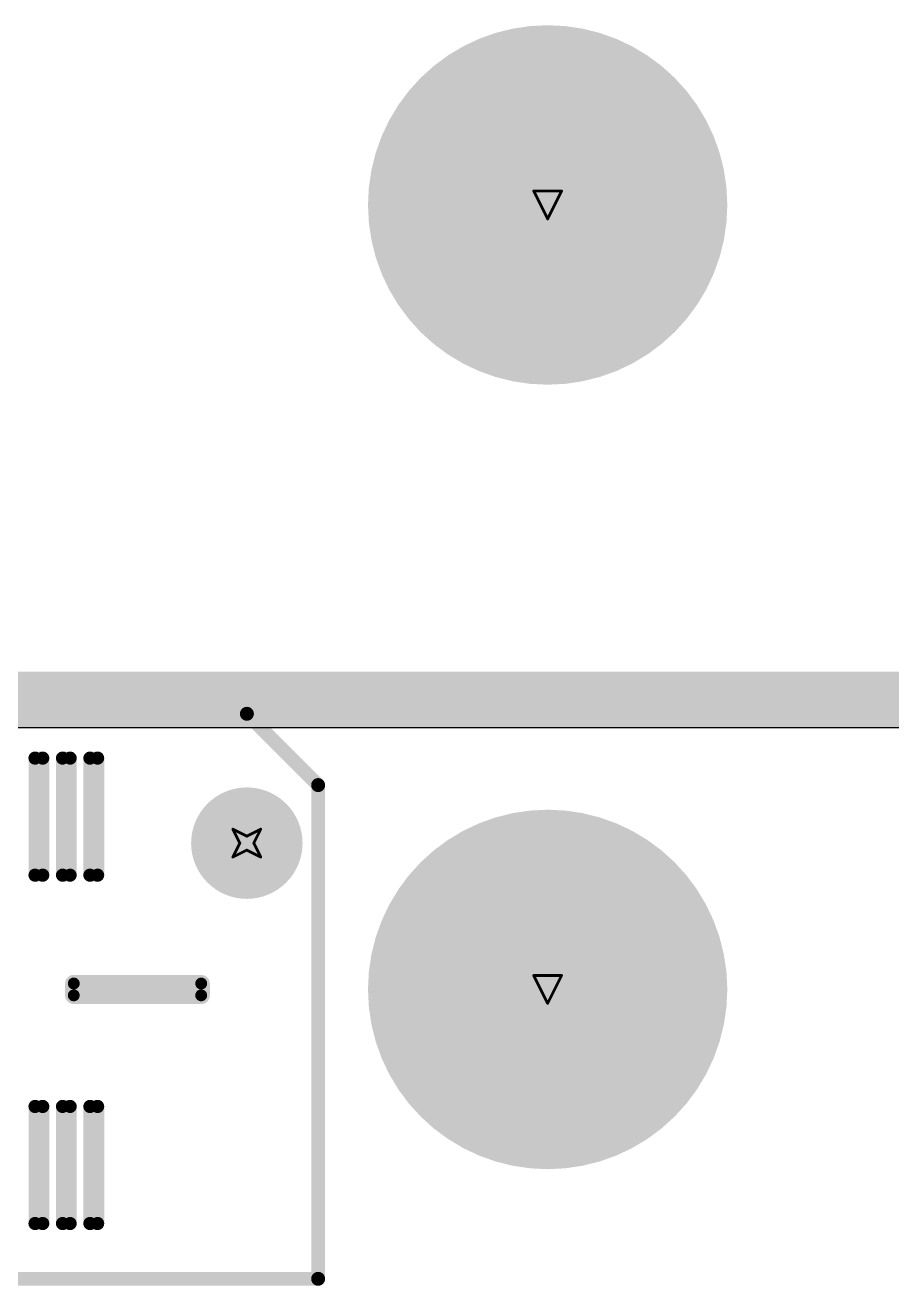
# Model space of a CAD drawing. Header units: millimetres. Extents: x 38 to 445, y 25 to 285.
# Drawn here: x 300.16 to 315.96, y 195.51 to 218.49 of the extents above; entities that cross this region are included whole.
import ezdxf

# ---------------------------------------------------------------- set-up
doc = ezdxf.new("R2010")
doc.units = ezdxf.units.MM
for name, color, linetype in [('BottomLayer', 5, 'Continuous'), ('BottomSolder', 6, 'Continuous'), ('DrillDrawing', 1, 'Continuous'), ('InternalPlane1', 76, 'Continuous'), ('InternalPlane2', 16, 'Continuous'), ('Mechanical2', 216, 'Continuous'), ('MultiLayer', 9, 'Continuous'), ('PadHoleLayer', 156, 'Continuous'), ('TopLayer', 1, 'Continuous'), ('TopOverlay', 2, 'Continuous'), ('TopPaste', 8, 'Continuous'), ('TopSolder', 216, 'Continuous')]:
    doc.layers.add(name, color=color, linetype=linetype)

# ---------------------------------------------------------------- blocks, each defined once
blk = doc.blocks.new('ASP_122953_01_ND_1')
at = {"layer": 'BottomLayer', "const_width": 3.175}
for points in [[(33.972, 14.3, 1), (37.148, 14.3, 1)], [(33.972, 0, 1), (37.148, 0, 1)]]:
    blk.add_lwpolyline(points, format="xyb", close=True, dxfattribs=at)
at = {"layer": 'BottomSolder', "const_width": 3.277}
for points in [[(33.922, 14.3, 1), (37.198, 14.3, 1)], [(33.922, 0, 1), (37.198, 0, 1)]]:
    blk.add_lwpolyline(points, format="xyb", close=True, dxfattribs=at)
at = {"layer": 'InternalPlane1'}
for points, const_width in [([(34.512, 14.3, 1), (36.608, 14.3, 1)], 2.095), ([(29.566, 2.667, 1), (30.582, 2.667, 1)], 1.016), ([(34.512, 0, 1), (36.608, 0, 1)], 2.095)]:
    blk.add_lwpolyline(points, format="xyb", close=True, dxfattribs=dict(at, const_width=const_width))
at = {"layer": 'InternalPlane2'}
for points, const_width in [([(34.512, 14.3, 1), (36.608, 14.3, 1)], 2.095), ([(29.566, 2.667, 1), (30.582, 2.667, 1)], 1.016), ([(34.512, 0, 1), (36.608, 0, 1)], 2.095)]:
    blk.add_lwpolyline(points, format="xyb", close=True, dxfattribs=dict(at, const_width=const_width))
at = {"layer": 'MultiLayer', "const_width": 3.175}
for points in [[(33.972, 14.3, 1), (37.148, 14.3, 1)], [(33.972, 0, 1), (37.148, 0, 1)]]:
    blk.add_lwpolyline(points, format="xyb", close=True, dxfattribs=at)
at = {"layer": 'PadHoleLayer'}
for points, const_width in [([(34.766, 14.3, 1), (36.354, 14.3, 1)], 1.587), ([(29.82, 2.667, 1), (30.328, 2.667, 1)], 0.508), ([(34.766, 0, 1), (36.354, 0, 1)], 1.587)]:
    blk.add_lwpolyline(points, format="xyb", close=True, dxfattribs=dict(at, const_width=const_width))
at = {"layer": 'TopLayer'}
for points, const_width in [([(33.972, 14.3, 1), (37.148, 14.3, 1)], 3.175), ([(26.177, 4.217, 1), (26.247, 4.217, 1)], 0.0698), ([(26.317, 4.217, 1), (26.387, 4.217, 1)], 0.0698), ([(26.678, 4.217, 1), (26.748, 4.217, 1)], 0.0698), ([(26.818, 4.217, 1), (26.887, 4.217, 1)], 0.0698), ([(27.178, 4.217, 1), (27.248, 4.217, 1)], 0.0698), ([(27.318, 4.217, 1), (27.388, 4.217, 1)], 0.0698), ([(33.972, 0, 1), (37.148, 0, 1)], 3.175), ([(26.177, 2.083, 1), (26.247, 2.083, 1)], 0.0698), ([(26.317, 2.083, 1), (26.387, 2.083, 1)], 0.0698), ([(26.678, 2.083, 1), (26.748, 2.083, 1)], 0.0698), ([(26.818, 2.083, 1), (26.887, 2.083, 1)], 0.0698), ([(27.178, 2.083, 1), (27.248, 2.083, 1)], 0.0698), ([(27.318, 2.083, 1), (27.388, 2.083, 1)], 0.0698), ([(26.864, 0.108, 1), (26.972, 0.108, 1)], 0.108), ([(29.188, 0.108, 1), (29.296, 0.108, 1)], 0.108), ([(29.188, -0.108, 1), (29.296, -0.108, 1)], 0.108), ([(26.864, -0.108, 1), (26.972, -0.108, 1)], 0.108), ([(26.177, -2.133, 1), (26.247, -2.133, 1)], 0.0698), ([(26.317, -2.133, 1), (26.387, -2.133, 1)], 0.0698), ([(26.678, -2.133, 1), (26.748, -2.133, 1)], 0.0698), ([(26.818, -2.133, 1), (26.887, -2.133, 1)], 0.0698), ([(27.178, -2.133, 1), (27.248, -2.133, 1)], 0.0698), ([(27.318, -2.133, 1), (27.388, -2.133, 1)], 0.0698), ([(26.177, -4.267, 1), (26.247, -4.267, 1)], 0.0698), ([(26.317, -4.267, 1), (26.387, -4.267, 1)], 0.0698), ([(26.678, -4.267, 1), (26.748, -4.267, 1)], 0.0698), ([(26.818, -4.267, 1), (26.887, -4.267, 1)], 0.0698), ([(27.178, -4.267, 1), (27.248, -4.267, 1)], 0.0698), ([(27.318, -4.267, 1), (27.388, -4.267, 1)], 0.0698)]:
    blk.add_lwpolyline(points, format="xyb", close=True, dxfattribs=dict(at, const_width=const_width))
for points in [[(26.143, 2.083), (26.422, 2.083), (26.143, 4.217), (26.422, 4.217)], [(26.212, 2.013), (26.352, 2.013), (26.212, 4.287), (26.352, 4.287)], [(26.643, 2.083), (26.922, 2.083), (26.643, 4.217), (26.922, 4.217)], [(26.713, 2.013), (26.852, 2.013), (26.713, 4.287), (26.852, 4.287)], [(27.143, 2.083), (27.423, 2.083), (27.143, 4.217), (27.423, 4.217)], [(27.213, 2.013), (27.353, 2.013), (27.213, 4.287), (27.353, 4.287)], [(29.35, -0.108), (29.35, 0.108), (26.81, -0.108), (26.81, 0.108)], [(29.242, -0.216), (29.242, 0.216), (26.918, -0.216), (26.918, 0.216)], [(26.212, -4.337), (26.352, -4.337), (26.212, -2.063), (26.352, -2.063)], [(26.713, -4.337), (26.852, -4.337), (26.713, -2.063), (26.852, -2.063)], [(27.213, -4.337), (27.353, -4.337), (27.213, -2.063), (27.353, -2.063)], [(26.143, -4.267), (26.422, -4.267), (26.143, -2.133), (26.422, -2.133)], [(26.643, -4.267), (26.922, -4.267), (26.643, -2.133), (26.922, -2.133)], [(27.143, -4.267), (27.423, -4.267), (27.143, -2.133), (27.423, -2.133)]]:
    blk.add_solid(points, dxfattribs=at)
at = {"layer": 'TopOverlay', "const_width": 0.254}
for points in [[(-30.125, 5.025), (30.075, 5.025)], [(30.075, 5.025), (31.375, 3.725)], [(31.375, 3.725), (31.375, -5.275)], [(-31.3, -5.275), (31.375, -5.275)]]:
    blk.add_lwpolyline(points, dxfattribs=at)
at = {"layer": 'TopOverlay', "const_width": 0.127}
for points in [[(30.012, 5.025, 1), (30.139, 5.025, 1)], [(30.012, 5.025, 1), (30.139, 5.025, 1)], [(31.311, 3.725, 1), (31.438, 3.725, 1)], [(31.311, 3.725, 1), (31.438, 3.725, 1)], [(31.311, -5.275, 1), (31.438, -5.275, 1)], [(31.311, -5.275, 1), (31.438, -5.275, 1)]]:
    blk.add_lwpolyline(points, format="xyb", close=True, dxfattribs=at)
at = {"layer": 'TopPaste'}
for points, const_width in [([(26.177, 4.217, 1), (26.247, 4.217, 1)], 0.0698), ([(26.317, 4.217, 1), (26.387, 4.217, 1)], 0.0698), ([(26.678, 4.217, 1), (26.748, 4.217, 1)], 0.0698), ([(26.818, 4.217, 1), (26.887, 4.217, 1)], 0.0698), ([(27.178, 4.217, 1), (27.248, 4.217, 1)], 0.0698), ([(27.318, 4.217, 1), (27.388, 4.217, 1)], 0.0698), ([(26.177, 2.083, 1), (26.247, 2.083, 1)], 0.0698), ([(26.317, 2.083, 1), (26.387, 2.083, 1)], 0.0698), ([(26.678, 2.083, 1), (26.748, 2.083, 1)], 0.0698), ([(26.818, 2.083, 1), (26.887, 2.083, 1)], 0.0698), ([(27.178, 2.083, 1), (27.248, 2.083, 1)], 0.0698), ([(27.318, 2.083, 1), (27.388, 2.083, 1)], 0.0698), ([(26.864, 0.108, 1), (26.972, 0.108, 1)], 0.108), ([(29.188, 0.108, 1), (29.296, 0.108, 1)], 0.108), ([(29.188, -0.108, 1), (29.296, -0.108, 1)], 0.108), ([(26.864, -0.108, 1), (26.972, -0.108, 1)], 0.108), ([(26.177, -2.133, 1), (26.247, -2.133, 1)], 0.0698), ([(26.317, -2.133, 1), (26.387, -2.133, 1)], 0.0698), ([(26.678, -2.133, 1), (26.748, -2.133, 1)], 0.0698), ([(26.818, -2.133, 1), (26.887, -2.133, 1)], 0.0698), ([(27.178, -2.133, 1), (27.248, -2.133, 1)], 0.0698), ([(27.318, -2.133, 1), (27.388, -2.133, 1)], 0.0698), ([(26.177, -4.267, 1), (26.247, -4.267, 1)], 0.0698), ([(26.317, -4.267, 1), (26.387, -4.267, 1)], 0.0698), ([(26.678, -4.267, 1), (26.748, -4.267, 1)], 0.0698), ([(26.818, -4.267, 1), (26.887, -4.267, 1)], 0.0698), ([(27.178, -4.267, 1), (27.248, -4.267, 1)], 0.0698), ([(27.318, -4.267, 1), (27.388, -4.267, 1)], 0.0698)]:
    blk.add_lwpolyline(points, format="xyb", close=True, dxfattribs=dict(at, const_width=const_width))
for points in [[(26.143, 2.083), (26.422, 2.083), (26.143, 4.217), (26.422, 4.217)], [(26.212, 2.013), (26.352, 2.013), (26.212, 4.287), (26.352, 4.287)], [(26.643, 2.083), (26.922, 2.083), (26.643, 4.217), (26.922, 4.217)], [(26.713, 2.013), (26.852, 2.013), (26.713, 4.287), (26.852, 4.287)], [(27.143, 2.083), (27.423, 2.083), (27.143, 4.217), (27.423, 4.217)], [(27.213, 2.013), (27.353, 2.013), (27.213, 4.287), (27.353, 4.287)], [(29.35, -0.108), (29.35, 0.108), (26.81, -0.108), (26.81, 0.108)], [(29.242, -0.216), (29.242, 0.216), (26.918, -0.216), (26.918, 0.216)], [(26.212, -4.337), (26.352, -4.337), (26.212, -2.063), (26.352, -2.063)], [(26.713, -4.337), (26.852, -4.337), (26.713, -2.063), (26.852, -2.063)], [(27.213, -4.337), (27.353, -4.337), (27.213, -2.063), (27.353, -2.063)], [(26.143, -4.267), (26.422, -4.267), (26.143, -2.133), (26.422, -2.133)], [(26.643, -4.267), (26.922, -4.267), (26.643, -2.133), (26.922, -2.133)], [(27.143, -4.267), (27.423, -4.267), (27.143, -2.133), (27.423, -2.133)]]:
    blk.add_solid(points, dxfattribs=at)
at = {"layer": 'TopSolder'}
for points, const_width in [([(33.922, 14.3, 1), (37.198, 14.3, 1)], 3.277), ([(26.152, 4.217, 1), (26.272, 4.217, 1)], 0.12), ([(26.292, 4.217, 1), (26.412, 4.217, 1)], 0.12), ([(26.653, 4.217, 1), (26.773, 4.217, 1)], 0.12), ([(26.793, 4.217, 1), (26.912, 4.217, 1)], 0.12), ([(27.153, 4.217, 1), (27.273, 4.217, 1)], 0.12), ([(27.293, 4.217, 1), (27.413, 4.217, 1)], 0.12), ([(33.922, 0, 1), (37.198, 0, 1)], 3.277), ([(26.152, 2.083, 1), (26.272, 2.083, 1)], 0.12), ([(26.292, 2.083, 1), (26.412, 2.083, 1)], 0.12), ([(26.653, 2.083, 1), (26.773, 2.083, 1)], 0.12), ([(26.793, 2.083, 1), (26.912, 2.083, 1)], 0.12), ([(27.153, 2.083, 1), (27.273, 2.083, 1)], 0.12), ([(27.293, 2.083, 1), (27.413, 2.083, 1)], 0.12), ([(26.839, 0.108, 1), (26.997, 0.108, 1)], 0.158), ([(29.163, 0.108, 1), (29.321, 0.108, 1)], 0.158), ([(26.839, -0.108, 1), (26.997, -0.108, 1)], 0.158), ([(29.163, -0.108, 1), (29.321, -0.108, 1)], 0.158), ([(26.152, -2.133, 1), (26.272, -2.133, 1)], 0.12), ([(26.292, -2.133, 1), (26.412, -2.133, 1)], 0.12), ([(26.653, -2.133, 1), (26.773, -2.133, 1)], 0.12), ([(26.793, -2.133, 1), (26.912, -2.133, 1)], 0.12), ([(27.153, -2.133, 1), (27.273, -2.133, 1)], 0.12), ([(27.293, -2.133, 1), (27.413, -2.133, 1)], 0.12), ([(26.152, -4.267, 1), (26.272, -4.267, 1)], 0.12), ([(26.292, -4.267, 1), (26.412, -4.267, 1)], 0.12), ([(26.653, -4.267, 1), (26.773, -4.267, 1)], 0.12), ([(26.793, -4.267, 1), (26.912, -4.267, 1)], 0.12), ([(27.153, -4.267, 1), (27.273, -4.267, 1)], 0.12), ([(27.293, -4.267, 1), (27.413, -4.267, 1)], 0.12)]:
    blk.add_lwpolyline(points, format="xyb", close=True, dxfattribs=dict(at, const_width=const_width))
for points in [[(26.093, 2.083), (26.472, 2.083), (26.093, 4.217), (26.472, 4.217)], [(26.212, 1.963), (26.352, 1.963), (26.212, 4.337), (26.352, 4.337)], [(26.593, 2.083), (26.972, 2.083), (26.593, 4.217), (26.972, 4.217)], [(26.713, 1.963), (26.852, 1.963), (26.713, 4.337), (26.852, 4.337)], [(27.093, 2.083), (27.473, 2.083), (27.093, 4.217), (27.473, 4.217)], [(27.213, 1.963), (27.353, 1.963), (27.213, 4.337), (27.353, 4.337)], [(29.242, -0.266), (29.242, 0.266), (26.918, -0.266), (26.918, 0.266)], [(29.4, -0.108), (29.4, 0.108), (26.76, -0.108), (26.76, 0.108)], [(26.212, -4.387), (26.352, -4.387), (26.212, -2.013), (26.352, -2.013)], [(26.713, -4.387), (26.852, -4.387), (26.713, -2.013), (26.852, -2.013)], [(27.213, -4.387), (27.353, -4.387), (27.213, -2.013), (27.353, -2.013)], [(26.093, -4.267), (26.472, -4.267), (26.093, -2.133), (26.472, -2.133)], [(26.593, -4.267), (26.972, -4.267), (26.593, -2.133), (26.972, -2.133)], [(27.093, -4.267), (27.473, -4.267), (27.093, -2.133), (27.473, -2.133)]]:
    blk.add_solid(points, dxfattribs=at)

msp = doc.modelspace()

# ---------------------------------------------------------------- linework, layer by layer
at = {"layer": 'DrillDrawing', "const_width": 0.0508}
for points in [[(309.43, 215.468), (309.938, 215.468)], [(309.43, 215.468), (309.684, 214.96)], [(309.684, 214.96), (309.938, 215.468)], [(303.944, 203.835), (304.198, 203.708)], [(303.944, 203.835), (304.071, 203.581)], [(304.198, 203.708), (304.452, 203.835)], [(304.325, 203.581), (304.452, 203.835)], [(303.944, 203.327), (304.071, 203.581)], [(304.325, 203.581), (304.452, 203.327)], [(303.944, 203.327), (304.198, 203.454)], [(304.198, 203.454), (304.452, 203.327)], [(309.43, 201.168), (309.938, 201.168)], [(309.43, 201.168), (309.684, 200.66)], [(309.684, 200.66), (309.938, 201.168)]]:
    msp.add_lwpolyline(points, dxfattribs=at)
at = {"layer": 'DrillDrawing', "const_width": 0.0254}
for points in [[(309.418, 215.468, 1), (309.443, 215.468, 1)], [(309.418, 215.468, 1), (309.443, 215.468, 1)], [(309.926, 215.468, 1), (309.951, 215.468, 1)], [(309.926, 215.468, 1), (309.951, 215.468, 1)], [(309.672, 214.96, 1), (309.697, 214.96, 1)], [(309.672, 214.96, 1), (309.697, 214.96, 1)], [(303.931, 203.835, 1), (303.957, 203.835, 1)], [(303.931, 203.835, 1), (303.957, 203.835, 1)], [(304.439, 203.835, 1), (304.465, 203.835, 1)], [(304.439, 203.835, 1), (304.465, 203.835, 1)], [(304.058, 203.581, 1), (304.084, 203.581, 1)], [(304.058, 203.581, 1), (304.084, 203.581, 1)], [(304.185, 203.708, 1), (304.211, 203.708, 1)], [(304.185, 203.708, 1), (304.211, 203.708, 1)], [(304.312, 203.581, 1), (304.338, 203.581, 1)], [(304.312, 203.581, 1), (304.338, 203.581, 1)], [(304.185, 203.454, 1), (304.211, 203.454, 1)], [(304.185, 203.454, 1), (304.211, 203.454, 1)], [(303.931, 203.327, 1), (303.957, 203.327, 1)], [(303.931, 203.327, 1), (303.957, 203.327, 1)], [(304.439, 203.327, 1), (304.465, 203.327, 1)], [(304.439, 203.327, 1), (304.465, 203.327, 1)], [(309.418, 201.168, 1), (309.443, 201.168, 1)], [(309.418, 201.168, 1), (309.443, 201.168, 1)], [(309.926, 201.168, 1), (309.951, 201.168, 1)], [(309.926, 201.168, 1), (309.951, 201.168, 1)], [(309.672, 200.66, 1), (309.697, 200.66, 1)], [(309.672, 200.66, 1), (309.697, 200.66, 1)]]:
    msp.add_lwpolyline(points, format="xyb", close=True, dxfattribs=at)
at = {"layer": 'InternalPlane1'}
msp.add_line((164.94, 205.69), (389.94, 205.69), dxfattribs=at)
at = {"layer": 'InternalPlane1', "const_width": 1.016}
msp.add_lwpolyline([(164.94, 206.2), (389.94, 206.2)], dxfattribs=at)
at = {"layer": 'InternalPlane2'}
msp.add_line((164.94, 205.69), (389.94, 205.69), dxfattribs=at)
at = {"layer": 'InternalPlane2', "const_width": 1.016}
msp.add_lwpolyline([(164.94, 206.2), (389.94, 206.2)], dxfattribs=at)
at = {"layer": 'Mechanical2', "const_width": 0.254}
msp.add_lwpolyline([(164.94, 206.2), (389.94, 206.2)], dxfattribs=at)

# ---------------------------------------------------------------- block references
at = {"rotation": 360}
msp.add_blockref('ASP_122953_01_ND_1', (274.124, 200.914), dxfattribs=at)

doc.saveas('drawing.dxf')
